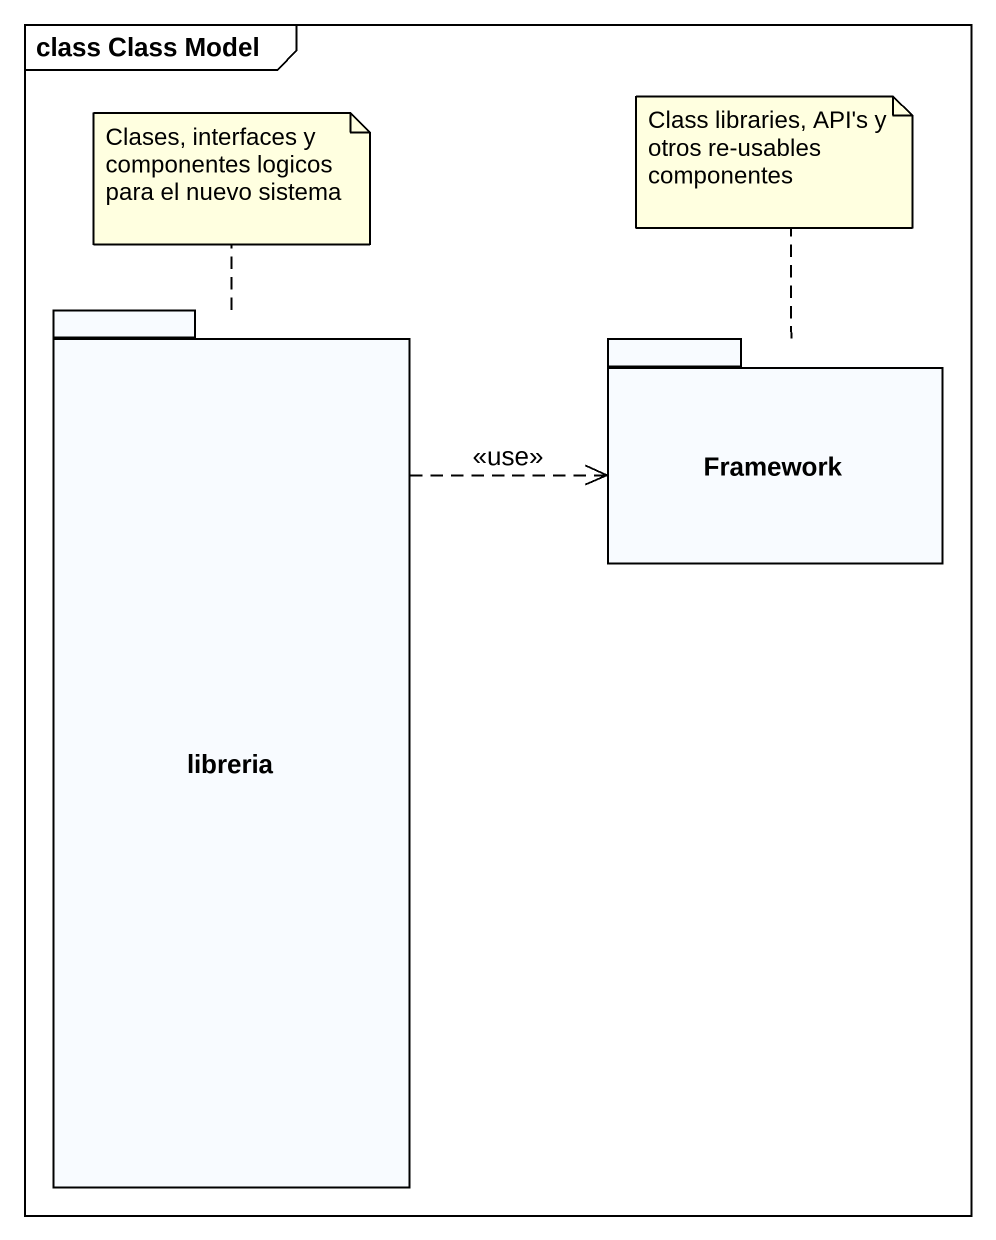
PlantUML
@startuml
mainframe class Class Model
package libreria {
}
package Framework {
}
libreria .right.> Framework : <<use>>
note top of libreria : Clases, interfaces y componentes logicos para el nuevo sistema
note top of Framework : Class libraries, API's y otros re-usables componentes
@enduml
